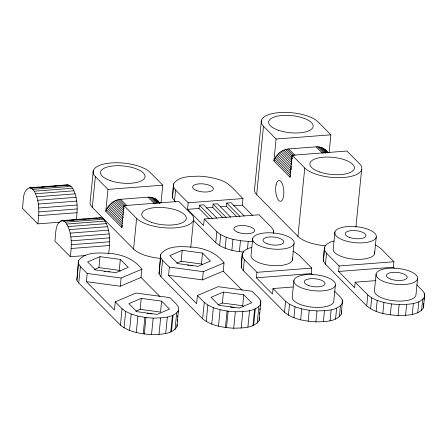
<?xml version="1.0" encoding="UTF-8"?>
<svg xmlns="http://www.w3.org/2000/svg" width="447" height="447" viewBox="0 0 447 447"><rect width="100%" height="100%" fill="white"/><g stroke="black" fill="none" stroke-linecap="round" stroke-linejoin="round"><path stroke-width="0.67" d="M37.827 223.874C39.023 214.895 39.582 205.553 36.743 196.803C35.391 193.311 33.838 188.55 29.653 187.751C21.858 190.517 23.792 201.848 22.35 208.224L37.827 223.874L59.742 222.181M70.296 256.712C71.492 247.727 72.051 238.385 69.212 229.635C67.86 226.148 66.312 221.388 62.122 220.589C54.327 223.355 56.261 234.681 54.819 241.062L70.296 256.712L85.36 255.55M76.314 219.544C77.476 211.006 77.767 202.145 75.096 193.842C73.744 190.349 72.196 185.589 68.005 184.79L29.653 187.751M108.649 253.751C109.845 244.766 110.403 235.429 107.565 226.674C106.213 223.187 104.665 218.427 100.474 217.628L62.122 220.589M291.025 169.514L291.237 166.798M291.399 164.764L291.667 161.367M291.774 160.009L292.154 155.26L346.939 151.03L359.55 163.781A29.82 11.46 5.7 0 1 343.614 177.487A29.82 11.46 5.7 0 1 304.759 168.011L292.154 155.26L289.963 177.18L273.916 160.954L276.106 139.034L263.495 126.283A29.82 11.46 5.7 0 1 279.431 112.577A29.82 11.46 5.7 0 1 318.286 122.053L330.897 134.804L329.121 152.611M78.465 260.702L76.856 280.146L78.739 282.996L120.427 325.153C129.082 332.194 140.699 333.87 151.522 334.574C160.138 334.205 171.57 334.848 177.001 326.796L178.61 307.352L176.582 304.278L169.91 297.607L135.983 293.042L115.253 301.826L114.432 310.045L86.377 281.671L87.193 273.452L80.527 266.781L78.493 263.708L78.465 260.702C85.757 250.89 100.955 253.036 111.694 253.572C123.299 254.907 134.731 259.562 141.85 269.234L141.034 277.453L159.897 296.529M76.856 280.146L78.493 263.708M78.739 282.996L80.382 266.563M93.306 170.57L90.244 201.251A29.82 11.46 5.7 0 0 92.305 207.33L133.564 249.057A29.82 11.46 5.7 0 0 160.412 258.4M92.305 207.33L95.367 176.643A29.82 11.46 5.7 0 1 111.297 162.943A29.82 11.46 5.7 0 1 150.158 172.419L162.764 185.164L160.987 202.972M94.574 269.468L98.921 267.624L100.016 256.667L120.338 259.405L128.244 267.401L115.829 272.664L95.507 269.927L87.595 261.931L100.016 256.667M122.215 226.5L121.83 227.54L105.788 211.314L107.973 189.394L95.367 176.643M121.83 227.54L124.02 205.626L178.811 201.396L191.417 214.141A29.82 11.46 5.7 0 1 175.487 227.847A29.82 11.46 5.7 0 1 136.626 218.371L124.02 205.626M120.176 271.301L119.243 270.362L120.338 259.405M86.377 281.671L120.304 286.236L121.126 278.017L141.85 269.234M120.427 325.153L122.07 308.715L115.253 301.826M124.048 327.874L125.691 311.436L122.07 308.715M133.564 249.057L136.626 218.371M129.552 330.456L131.189 314.017L125.691 311.436M136.279 332.523L137.916 316.085L131.189 314.017M135.838 311.196L140.179 309.352L141.274 298.395L161.602 301.133L169.508 309.128L157.093 314.392L136.765 311.654L128.859 303.658L141.274 298.395M143.236 333.825L144.873 317.387M144.325 333.97L145.968 317.532M151.522 334.574L153.165 318.135C161.775 317.772 173.235 318.404 178.638 310.358M160.652 254.36L159.037 273.804L160.926 276.654L202.614 318.812C211.269 325.846 222.885 327.522 233.708 328.227C242.324 327.858 253.756 328.5 259.187 320.449L260.797 301.004L258.763 297.931L252.097 291.265L218.17 286.695L197.44 295.484L196.619 303.703L168.558 275.324L169.379 267.105L162.714 260.439L160.68 257.366L160.652 254.36C167.943 244.548 183.141 246.694 193.881 247.225C205.486 248.566 216.912 253.214 224.036 262.886L223.215 271.106L242.084 290.187M159.037 273.804L160.68 257.366M160.926 276.654L162.568 260.215M161.602 301.133L160.507 312.09L140.179 309.352M252.538 215.448L242.324 205.123L242.978 198.546C235.971 192.132 230.378 183.432 220.974 180.286C213.912 177.761 206.475 176.526 198.999 176.168C190.383 176.531 178.923 175.9 173.52 183.946L172.458 197.915L175.459 201.966M172.458 197.915L173.52 183.946M159.003 334.423L160.646 317.985M174.486 200.982L175.582 190.025L173.548 186.952M165.703 333.479L167.346 317.04M170.776 331.931L172.413 315.493M171.441 331.646L173.084 315.208M176.761 263.127L181.108 261.283L182.197 250.326L202.525 253.058L210.431 261.059L198.015 266.317L177.694 263.585L169.782 255.589L182.197 250.326M175.017 329.528L176.66 313.096M273.687 232.999L273.67 230.596L271.636 227.523L259.025 214.772L204.234 219.002L203.581 225.579L187.533 209.352L188.193 202.776L175.582 190.025M177.247 321.047L177.381 319.678M177.655 316.94L177.794 315.571M178.135 312.146L178.269 310.777M190.757 247.498L193.478 220.22M209.252 218.79L199.038 208.464L199.368 205.173L203.754 204.838L216.879 218.114M202.362 264.959L201.429 264.015L202.525 253.058M168.558 275.324L202.491 279.889L203.312 271.67L224.036 262.886M222.947 217.734L212.738 207.408L213.068 204.117L217.449 203.782L230.579 217.058M202.614 318.812L204.257 302.373L197.44 295.484M206.235 321.527L207.872 305.089L204.257 302.373M243.894 252.069C234.032 251.236 223.545 249.225 215.75 242.71L216.845 231.753L204.234 219.002M211.733 324.114L213.375 307.676L207.872 305.089M219.65 245.638L220.745 234.681L216.845 231.753M236.647 216.672L226.433 206.346L226.763 203.061L231.144 202.72L244.274 216.002M225.154 248.225L226.243 237.268L220.745 234.681M218.46 326.176L220.103 309.737L213.375 307.676M218.024 304.848L222.366 303.01L223.461 292.053L243.788 294.785L251.695 302.781L239.279 308.044L218.952 305.312L211.045 297.311L223.461 292.053M231.881 250.286L232.971 239.329L226.243 237.268M225.422 327.478L227.059 311.045M226.512 327.629L228.154 311.19M239.374 251.695L240.469 240.732L232.971 239.329M233.708 328.227L235.351 311.794C243.961 311.425 255.421 312.056 260.825 304.01M251.767 247.364L248.124 248.476L244.269 250.756L242.291 253.494L241.224 267.457L243.257 270.53L284.521 312.257C293.198 319.476 304.988 321.13 315.895 321.885C324.511 321.522 335.965 322.153 341.368 314.107L342.436 300.138L340.402 297.071L334.585 291.181M241.224 267.457L242.291 253.494M243.257 270.53L244.353 259.573L242.319 256.5M247.47 248.918L248.219 241.38L252.98 241.285M243.621 306.687L242.693 305.742L243.788 294.785M261.439 120.204L254.611 188.561A29.82 11.46 5.7 0 0 256.673 194.641L297.937 236.368A29.82 11.46 5.7 0 0 325.438 245.772M241.19 328.076L242.833 311.637M256.673 194.641L263.495 126.283M252.739 238.329L251.102 254.768A20.875 8.024 5.7 0 0 272.044 265.535A20.875 8.024 5.7 0 0 292.316 258.036M247.889 327.131L249.532 310.699M293.12 286.996L273.005 288.55L272.458 294.025L256.41 277.799L256.958 272.324L244.353 259.573M252.963 325.584L254.6 309.151M253.628 325.304L255.271 308.866M257.204 323.187L258.847 306.748M259.5 314.017L259.634 312.649M259.908 309.911L260.048 308.542M260.389 305.117L260.797 301.004M273.396 233.334L273.67 230.596M284.521 312.257L285.611 301.3L273.005 288.55M292.394 260.148L294.037 243.71A20.875 8.024 5.7 0 0 265.16 232.921A20.875 8.024 5.7 0 0 260.97 246.426A20.875 8.024 5.7 0 0 294.037 243.71M288.421 315.185L289.511 304.228L285.611 301.3M297.937 236.368L304.759 168.011M293.902 280.476L292.26 296.914A20.875 8.024 5.7 0 0 311.704 307.111A20.875 8.024 5.7 0 0 333.753 301.451L335.395 285.013A20.875 8.024 5.7 0 0 305.407 274.743A20.875 8.024 5.7 0 0 303.144 288.477A20.875 8.024 5.7 0 0 335.395 285.013M293.919 317.767L295.014 306.81L289.511 304.228M300.647 319.834L301.742 308.871L295.014 306.81M312.174 274.553L311.201 273.57L311.749 268.094L299.144 255.343L295.243 252.415L292.796 251.264M308.145 321.237L309.235 310.279L301.742 308.871M315.895 321.885L316.99 310.928C325.6 310.559 337.06 311.19 342.463 303.144M333.948 241.017L330.311 242.129L326.455 244.408L324.477 247.146L323.41 261.115L325.444 264.183L366.708 305.91C375.385 313.135 387.175 314.789 398.081 315.537C406.692 315.174 418.152 315.805 423.555 307.759L424.622 293.796L422.588 290.723L416.772 284.84M323.41 261.115L324.477 247.146M325.444 264.183L326.539 253.225L324.505 250.152M323.377 321.734L324.472 310.771M334.926 231.982L333.289 248.42A20.875 8.024 5.7 0 0 354.231 259.193A20.875 8.024 5.7 0 0 374.502 251.695M330.076 320.79L331.171 309.832M376 280.599L355.192 282.202L354.644 287.684L338.597 271.458L339.144 265.976L326.539 253.225M335.541 319.119L336.63 308.162M339.39 316.839L340.485 305.882M342.162 302.882L342.436 300.138M355.89 227.171L361.612 169.86M366.708 305.91L367.797 294.953L355.192 282.202M374.58 253.801L376.218 237.363A20.875 8.024 5.7 0 0 347.347 226.579A20.875 8.024 5.7 0 0 343.156 240.078A20.875 8.024 5.7 0 0 376.218 237.363M370.608 308.838L371.697 297.881L367.797 294.953M376.089 274.134L374.446 290.572A20.875 8.024 5.7 0 0 393.891 300.77A20.875 8.024 5.7 0 0 415.939 295.109L417.582 278.671A20.875 8.024 5.7 0 0 387.594 268.401A20.875 8.024 5.7 0 0 385.331 282.135A20.875 8.024 5.7 0 0 417.582 278.671M376.106 311.425L377.201 300.468L371.697 297.881M382.833 313.487L383.928 302.53L377.201 300.468M394.36 268.211L393.388 267.228L393.936 261.746L381.33 248.996L377.43 246.068L374.983 244.922M390.332 314.895L391.421 303.932L383.928 302.53M398.081 315.537L399.177 304.58C407.787 304.217 419.247 304.848 424.65 296.802M405.563 315.386L406.658 304.429M412.263 314.448L413.358 303.485M417.721 312.777L418.817 301.82M421.577 310.497L422.672 299.54M423.527 304.753L423.667 303.384M424.007 299.959L424.142 298.59M424.415 295.853L424.622 293.796M289.963 177.18L290.349 176.14M105.788 211.314C107.856 204.922 113.829 199.87 120.578 199.295L147.974 197.183C152.74 196.624 157.081 199.373 159.937 202.999M273.916 160.954C275.983 154.561 281.962 149.51 288.706 148.935L316.102 146.823C320.873 146.264 325.215 149.013 328.07 152.639M120.304 286.236L141.034 277.453M202.491 279.889L223.215 271.106M67.503 184.907L64.441 185.304M99.469 217.862L100.474 217.628M276.106 139.034L330.897 134.804M30.2 187.947L32.938 187.734M35.676 187.528L38.42 187.315M41.839 187.047L44.583 186.84M47.321 186.628L50.058 186.416M53.484 186.153L56.221 185.941M58.965 185.728L61.703 185.516M31.206 188.165L69.564 185.203M32.754 189.338L71.107 186.377M34.229 191.221L72.582 188.26M35.576 193.741L73.928 190.78M107.973 189.394L162.764 185.164M36.743 196.803L75.096 193.842M37.682 200.29L76.04 197.328M38.369 204.061L76.722 201.1M38.76 207.984L77.119 205.022M38.855 211.9L77.208 208.939M188.193 202.776L242.978 198.546M38.643 215.655L77.001 212.694M187.533 209.352L199.038 208.464M206.084 207.916L212.738 207.408M220.449 206.81L226.433 206.346M233.524 205.799L242.324 205.123M60.613 220.941L62.669 220.784M65.407 220.572L68.145 220.36M70.889 220.147L74.314 219.885M76.364 219.728L79.79 219.46M82.527 219.253L85.271 219.041M88.009 218.829L91.434 218.561M94.172 218.354L96.915 218.142M63.681 221.002L102.033 218.041M65.223 222.17L103.575 219.214M66.698 224.053L105.051 221.092M68.045 226.573L106.397 223.612M69.212 229.635L107.565 226.674M70.157 233.122L108.509 230.16M70.838 236.899L109.191 233.937M71.235 240.821L109.588 237.86M71.324 244.732L109.683 241.771M71.118 248.493L109.47 245.532M256.958 272.324L311.749 268.094M339.144 265.976L393.936 261.746M256.41 277.799L311.201 273.57M338.597 271.458L393.388 267.228M240.469 240.732L248.219 241.38M391.421 303.932L399.177 304.58M309.235 310.279L316.99 310.928M235.351 311.794L227.596 311.146L220.103 309.737M153.165 318.135L145.415 317.487L137.916 316.085M181.108 261.283L201.429 264.015M169.379 267.105L203.312 271.67M98.921 267.624L119.243 270.362M87.193 273.452L121.126 278.017M222.366 303.01L242.693 305.742M324.567 149.22L328.025 152.757M323.371 148.404L327.746 152.829M322.069 147.745L326.93 152.662M320.672 147.253L326.019 152.662M319.197 146.934L325.517 153.321M317.672 146.789L323.991 153.176M316.102 146.823L322.421 153.209M288.706 148.935L295.026 155.327M287.125 149.147L293.444 155.534M285.544 149.533L292.349 156.411M283.985 150.086L292.243 158.439M282.465 150.801L291.701 160.143M281.007 151.673L291.701 162.49M279.632 152.69L291.293 164.485M278.352 153.835L290.986 166.614M277.185 155.092L291.276 169.346M276.145 156.45L290.723 171.195M275.246 157.892L290.801 173.62M274.503 159.4L290.539 175.621M226.763 203.061L239.894 216.337M213.068 204.117L226.193 217.393M199.368 205.173L212.984 218.946M193.422 220.131L215.75 242.71M156.433 199.58L159.897 203.117M155.243 198.764L159.618 203.189M153.936 198.105L158.797 203.022M152.539 197.613L157.886 203.022M151.069 197.295L156.903 203.189M149.538 197.149L155.858 203.536M147.974 197.183L154.293 203.569M120.578 199.295L126.898 205.687M118.991 199.507L125.311 205.899M117.41 199.893L124.216 206.771M115.851 200.446L124.115 208.805M114.331 201.167L123.568 210.503M112.879 202.038L123.568 212.85M111.499 203.05L123.165 214.845M110.219 204.195L123.344 217.465M109.051 205.452L122.662 219.214M108.012 206.816L122.595 221.561M107.112 208.257L122.182 223.494M106.369 209.76L122.411 225.981M325.639 150.181L326.567 151.282M157.506 200.547L159.221 202.86M423.532 305.357L423.555 307.759M341.34 311.101L341.368 314.107M259.159 317.443L259.187 320.449M176.978 324.388L177.001 326.796M104.101 271.508A10.437 4.012 5.7 0 1 105.436 271.513M108.146 271.742A10.437 4.012 5.7 0 1 109.481 271.955M147.37 313.269A10.437 4.012 5.7 0 1 152.036 313.962M187.623 265.172A10.437 4.012 5.7 0 1 188.975 265.25M190.333 265.395A10.437 4.012 5.7 0 1 192.322 265.741M230.239 306.977A10.437 4.012 5.7 0 1 234.217 307.614M267.088 243.688A10.437 4.012 5.7 0 0 283.7 242.408A10.437 4.012 5.7 0 0 269.373 236.96A10.437 4.012 5.7 0 0 267.088 243.688M308.352 285.415A10.437 4.012 5.7 0 0 324.958 284.136A10.437 4.012 5.7 0 0 310.637 278.688A10.437 4.012 5.7 0 0 308.352 285.415M276.134 184.516A10.437 4.057 85.6 0 0 279.872 201.228A10.437 4.057 85.6 0 0 283.275 187.002A10.437 4.057 85.6 0 0 276.134 184.516M319.845 172.045A22.367 8.594 5.7 0 0 354.382 168.318A22.367 8.594 5.7 0 0 322.231 157.327A22.367 8.594 5.7 0 0 319.845 172.045M278.587 130.317A22.367 8.594 5.7 0 0 313.123 126.59A22.367 8.594 5.7 0 0 280.973 115.6A22.367 8.594 5.7 0 0 278.587 130.317M110.454 180.677A22.367 8.594 5.7 0 0 144.99 176.956A22.367 8.594 5.7 0 0 112.84 165.96A22.367 8.594 5.7 0 0 110.454 180.677M151.712 222.405A22.367 8.594 5.7 0 0 186.254 218.678A22.367 8.594 5.7 0 0 154.103 207.687A22.367 8.594 5.7 0 0 151.712 222.405M237.944 232.306A10.437 4.012 5.7 0 0 254.55 231.026A10.437 4.012 5.7 0 0 240.229 225.584A10.437 4.012 5.7 0 0 237.944 232.306M196.68 190.578A10.437 4.012 5.7 0 0 213.286 189.299A10.437 4.012 5.7 0 0 198.965 183.857A10.437 4.012 5.7 0 0 196.68 190.578M349.275 237.346A10.437 4.012 5.7 0 0 365.881 236.061A10.437 4.012 5.7 0 0 351.56 230.618A10.437 4.012 5.7 0 0 349.275 237.346M390.538 279.068A10.437 4.012 5.7 0 0 407.144 277.788A10.437 4.012 5.7 0 0 392.824 272.346A10.437 4.012 5.7 0 0 390.538 279.068"/></g></svg>
